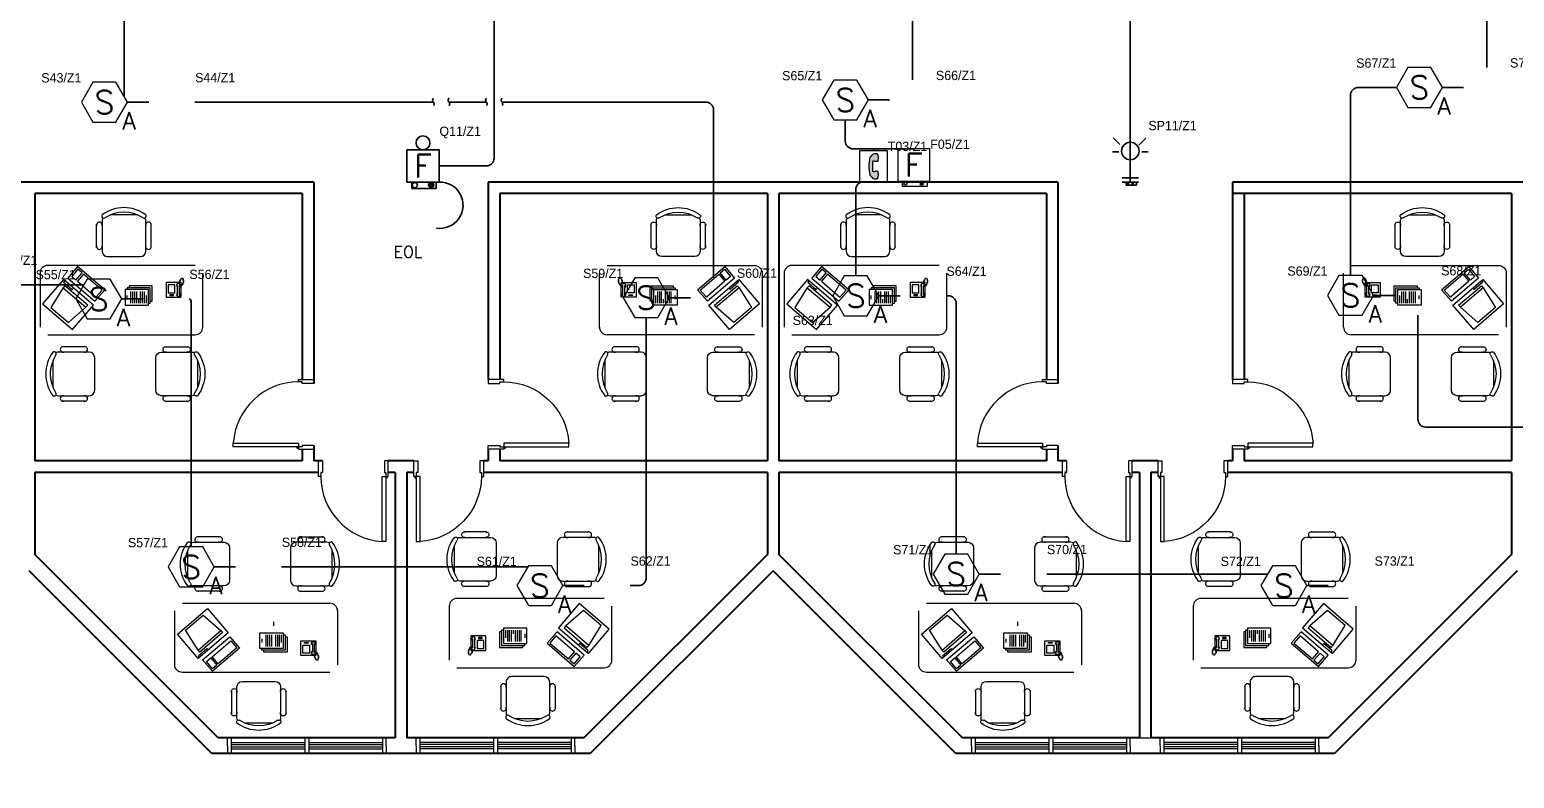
# Model space of a CAD drawing. Extents: x -59 to 582, y -1177 to 100.
# Drawn here: x 247.02 to 266.17, y -676.68 to -667.01 of the extents above; entities that cross this region are included whole.
import ezdxf
from ezdxf.enums import TextEntityAlignment as Align

# ---------------------------------------------------------------- set-up
doc = ezdxf.new("R2010")
doc.units = 0
doc.header["$LTSCALE"] = 0.15
doc.linetypes.add('HIDDEN', pattern=[0.375, 0.25, -0.125])
doc.layers.get('0').update_dxf_attribs({"color": 252})
for name, color, linetype in [('0 ARCH', 252, 'Continuous'), ('0 fire alarm', 252, 'Continuous'), ('0 sockets', 252, 'Continuous'), ('AUTOINCR', 7, 'Continuous'), ('FIRE_LOOP', 7, 'Continuous'), ('WIRING', 4, 'Continuous')]:
    doc.layers.add(name, color=color, linetype=linetype)
for name, color, linetype, lineweight in [('anal', 252, 'Continuous', 20), ('DOOR', 252, 'Continuous', 20), ('sofa', 252, 'Continuous', 9), ('T-FIRE-B', 4, 'Continuous', 0), ('T-TEXT', 2, 'Continuous', 0), ('wall', 252, 'Continuous', 30)]:
    doc.layers.add(name, color=color, linetype=linetype, lineweight=lineweight)
doc.styles.add('ROMAND', font='ROMAND.SHX')
doc.styles.add('ROMANS', font='ROMANS.shx', dxfattribs={"width": 0.8})
doc.styles.add('TEXT-NFP', font='simplex.shx')
pattern_1 = [(0, (0, 0), (0, 6.985), [5.08, -1.905]), (90, (0, 0), (-6.985, 4e-16), [5.08, -1.905])]

# ---------------------------------------------------------------- blocks, each defined once
blk = doc.blocks.new('WQ')
h = blk.add_hatch(color=6)
h.dxf.hatch_style = 1
h.paths.add_polyline_path([(-126.091, 5), (-126.091, -169.521), (126.091, -169.521), (126.091, 5)])
h.paths.add_polyline_path([(121.091, 0), (121.091, -164.521), (-121.091, -164.521), (-121.091, 0)], flags=16)
at = {"layer": '0 sockets', "color": 3, "style": 'ROMAND'}
blk.add_attdef('ACCESS_CONTROL', (-48.663, 7.622), '', height=7.973, dxfattribs=at)
blk = doc.blocks.new('CHAIR7')
for p, q in [((0, 9), (0, -9)), ((20, 12), (3, 12)), ((5.12, 15.04), (17.88, 15.04)), ((23, -7.44), (23, 7.44)), ((3, -12), (20, -12)), ((5.12, -15), (17.88, -15))]:
    blk.add_line(p, q)
for centre, radius, start, end in [((3, 9), 3, 90, 180), ((5.56, 13.54), 1.56, 73.7398, 286.2602), ((17.44, 13.54), 1.56, 253.7398, 106.2602), ((20, 9), 3, 62.41556, 90), ((22.34, 11.12), 1.1, 53.30994, 212.02741), ((4.82, 0), 19.64, 327.57575, 32.42425), ((7, 0), 20, 323.1301, 36.8699), ((3, -9), 3, 180, 270), ((5.56, -13.5), 1.56, 73.7398, 286.2602), ((17.44, -13.5), 1.56, 253.7398, 106.2602), ((20, -9), 3, 270, 297.58444), ((22.34, -11.12), 1.1, 147.97259, 306.69006)]:
    blk.add_arc(centre, radius, start, end)
blk = doc.blocks.new('RECTANG')
for p, q in [((1, 1), (0, 1)), ((0, 1), (0, 0)), ((1, 0), (1, 1)), ((0, 0), (1, 0))]:
    blk.add_line(p, q)
blk = doc.blocks.new('FNPHONE')
for p, q in [((-9.1, 0.22), (-9.7, 0.02)), ((-8.9, 0.62), (-9.5, 0.42)), ((-8.7, 1.02), (-9.3, 0.82)), ((-8.5, 1.42), (-9.1, 1.22)), ((-8.3, 1.82), (-8.9, 1.62)), ((-7.14, 0.56), (-7.5, -0.58)), ((-7.29, 6.54), (-7.29, 1.54)), ((-6.29, 6.54), (-6.29, 1.54)), ((-3.87, 4.85), (-3.87, 4.85)), ((-3.87, 3.91), (-3.87, 3.91)), ((-3.87, 2.97), (-3.87, 2.97)), ((-3.87, 2.03), (-3.87, 2.03)), ((-2.94, 4.85), (-2.94, 4.85)), ((-2.94, 3.91), (-2.94, 3.91)), ((-2.94, 2.97), (-2.94, 2.97)), ((-2.94, 2.03), (-2.94, 2.03)), ((-2, 4.85), (-2, 4.85)), ((-2, 3.91), (-2, 3.91)), ((-2, 2.97), (-2, 2.97)), ((-2, 2.03), (-2, 2.03)), ((-9.3, -0.18), (-9.9, -0.38)), ((-9.3, -0.58), (-9.9, -0.78)), ((-9.3, -0.98), (-9.9, -1.18)), ((-9.3, -1.38), (-9.9, -1.58)), ((-9.1, -1.78), (-9.7, -1.98)), ((-8.9, -2.18), (-9.5, -2.38)), ((-8.43, -2.46), (-9.03, -2.66)), ((-7.9, -1.98), (-8.5, -2.18)), ((-7.7, -1.58), (-8.3, -1.78)), ((-7.5, -1.18), (-8.1, -1.38)), ((-7.3, -0.78), (-7.9, -0.98))]:
    blk.add_line(p, q)
for centre, start, end in [((-6.79, 6.54), 298.49146, 241.50854), ((-6.79, 1.54), 118.49146, 61.50854)]:
    blk.add_arc(centre, 1.05, start, end)
for p, xscale, yscale, zscale in [((-8.21, 0), 8.20528234483245, 8.104073169521023, 8.20528234483245), ((-4.81, 1.25), 3.75, 4.375, 3.75), ((-4.03, 6.72), 2.03125, 0.46875, 2.03125)]:
    blk.add_blockref('RECTANG', p, dxfattribs=dict(xscale=xscale, yscale=yscale, zscale=zscale))
blk = doc.blocks.new('IBMAT', base_point=(61, 306))
for p, q in [((75, 307), (75, 306)), ((81, 307), (75, 307)), ((81, 306), (81, 307))]:
    blk.add_line(p, q)
at = {"xscale": 21, "yscale": 17, "zscale": 21}
blk.add_blockref('RECTANG', (61, 306), dxfattribs=at)
blk = doc.blocks.new('KEYBOARD', base_point=(60, 294))
for p, xscale, yscale, zscale in [((60, 294), 19, 8, 19), ((61, 295), 13, 5, 13), ((75, 295), 3, 5, 3)]:
    blk.add_blockref('RECTANG', p, dxfattribs=dict(xscale=xscale, yscale=yscale, zscale=zscale))
blk = doc.blocks.new('FNCOMP')
for p, q in [((-6.64, 16.23), (-8.5, 3.5)), ((6.08, 16.23), (-6.64, 16.23)), ((8, 3.5), (6.08, 16.23)), ((-8.5, 3.5), (-8.5, 2.04)), ((8, 3.5), (-8.5, 3.5)), ((-8.5, 2.04), (8, 2.04)), ((8, 2.04), (8, 3.5))]:
    blk.add_line(p, q)
at = {"xscale": 1.033846153846154, "yscale": 1.033846153846154, "zscale": 1.033846153846154}
for name, p in [('IBMAT', (-10.86, 0)), ('KEYBOARD', (-10.05, -10.5))]:
    blk.add_blockref(name, p, dxfattribs=at)
blk = doc.blocks.new('D90')
at = {"layer": 'DOOR'}
for points in [[(0.03, 0.2), (0.03, 1.04), (0.078, 1.04), (0.078, 0.2)], [(0.03, 0.2), (0, 0.2), (0, 0), (0.05, 0), (0.05, 0.15), (0.03, 0.15)], [(0.87, 0.2), (0.9, 0.2), (0.9, 0), (0.85, 0), (0.85, 0.15), (0.87, 0.15)]]:
    blk.add_lwpolyline(points, close=True, dxfattribs=at)
blk.add_circle((0.02, 0.21), 0.01, dxfattribs=at)
blk.add_arc((0.025, 0.197), 0.845, 0.2218, 86.3889, dxfattribs=at)
blk = doc.blocks.new('ARCH')
at = {"layer": 'anal'}
for p, q in [((67.958, 339.1), (70.008, 339.1)), ((67.958, 339), (67.958, 339.1)), ((68.008, 339.1), (68.008, 338.9)), ((68.958, 339.1), (68.958, 338.9)), ((69.008, 339.1), (69.008, 338.9)), ((69.958, 339.1), (69.958, 338.9)), ((70.008, 339), (70.008, 339.1)), ((70.392, 339), (70.392, 339.1)), ((72.442, 339.1), (70.392, 339.1)), ((70.442, 339.1), (70.442, 338.9)), ((71.392, 339.1), (71.392, 338.9)), ((71.442, 339.1), (71.442, 338.9)), ((72.392, 339.1), (72.392, 338.9)), ((72.442, 339), (72.442, 339.1)), ((77.558, 339.1), (79.608, 339.1)), ((77.558, 339), (77.558, 339.1)), ((77.608, 339.1), (77.608, 338.9)), ((78.558, 339.1), (78.558, 338.9)), ((78.608, 339.1), (78.608, 338.9)), ((79.558, 339.1), (79.558, 338.9)), ((79.608, 339), (79.608, 339.1)), ((79.725, 339.1), (79.875, 339.1)), ((79.992, 339), (79.992, 339.1)), ((82.042, 339.1), (79.992, 339.1)), ((80.042, 339.1), (80.042, 338.9)), ((80.992, 339.1), (80.992, 338.9)), ((81.042, 339.1), (81.042, 338.9)), ((81.992, 339.1), (81.992, 338.9)), ((82.042, 339), (82.042, 339.1)), ((67.958, 339), (67.958, 338.9)), ((67.958, 338.9), (70.008, 338.9)), ((68.008, 339.04), (68.958, 339.04)), ((68.008, 339.015), (68.958, 339.015)), ((68.008, 339), (68.008, 338.9)), ((68.008, 338.985), (68.958, 338.985)), ((68.008, 338.96), (68.958, 338.96)), ((69.008, 339.04), (69.958, 339.04)), ((69.008, 339.015), (69.958, 339.015)), ((69.008, 338.985), (69.958, 338.985)), ((69.008, 338.96), (69.958, 338.96)), ((69.958, 339), (69.958, 338.9)), ((70.008, 339), (70.008, 338.9)), ((70.392, 339), (70.392, 338.9)), ((72.442, 338.9), (70.392, 338.9)), ((71.392, 339.04), (70.442, 339.04)), ((71.392, 339.015), (70.442, 339.015)), ((70.442, 339), (70.442, 338.9)), ((71.392, 338.985), (70.442, 338.985)), ((71.392, 338.96), (70.442, 338.96)), ((72.392, 339.04), (71.442, 339.04)), ((72.392, 339.015), (71.442, 339.015)), ((72.392, 338.985), (71.442, 338.985)), ((72.392, 338.96), (71.442, 338.96)), ((72.392, 339), (72.392, 338.9)), ((72.442, 339), (72.442, 338.9)), ((77.558, 339), (77.558, 338.9)), ((77.558, 338.9), (79.608, 338.9)), ((77.608, 339.04), (78.558, 339.04)), ((77.608, 339.015), (78.558, 339.015)), ((77.608, 339), (77.608, 338.9)), ((77.608, 338.985), (78.558, 338.985)), ((77.608, 338.96), (78.558, 338.96)), ((78.608, 339.04), (79.558, 339.04)), ((78.608, 339.015), (79.558, 339.015)), ((78.608, 338.985), (79.558, 338.985)), ((78.608, 338.96), (79.558, 338.96)), ((79.558, 339), (79.558, 338.9)), ((79.608, 339), (79.608, 338.9)), ((79.992, 339), (79.992, 338.9)), ((82.042, 338.9), (79.992, 338.9)), ((80.992, 339.04), (80.042, 339.04)), ((80.992, 339.015), (80.042, 339.015)), ((80.042, 339), (80.042, 338.9)), ((80.992, 338.985), (80.042, 338.985)), ((80.992, 338.96), (80.042, 338.96)), ((81.992, 339.04), (81.042, 339.04)), ((81.992, 339.015), (81.042, 339.015)), ((81.992, 338.985), (81.042, 338.985)), ((81.992, 338.96), (81.042, 338.96)), ((81.992, 339), (81.992, 338.9)), ((82.042, 339), (82.042, 338.9))]:
    blk.add_line(p, q, dxfattribs=at)
at = {"layer": 'sofa'}
for p, q in [((67.641, 344.403), (67.641, 345.098)), ((72.759, 344.403), (72.759, 345.098)), ((77.241, 344.403), (77.241, 345.098)), ((82.359, 344.403), (82.359, 345.098)), ((65.641, 344.303), (67.541, 344.303)), ((74.759, 344.303), (72.859, 344.303)), ((74.759, 344.303), (72.859, 344.303)), ((75.241, 344.303), (77.141, 344.303)), ((84.359, 344.303), (82.459, 344.303)), ((84.359, 344.303), (82.459, 344.303)), ((67.379, 340.839), (69.279, 340.839)), ((70.82, 340.801), (70.82, 340.106)), ((72.82, 340.901), (70.92, 340.901)), ((76.979, 340.839), (78.879, 340.839)), ((80.42, 340.801), (80.42, 340.106)), ((82.42, 340.901), (80.52, 340.901)), ((69.379, 340.739), (69.379, 340.045)), ((78.979, 340.739), (78.979, 340.045))]:
    blk.add_line(p, q, dxfattribs=at)
for points in [[(67.541, 345.198), (65.641, 345.198, 0.414214), (65.541, 345.098), (65.541, 344.403)], [(72.859, 345.198), (74.759, 345.198, -0.414214), (74.859, 345.098), (74.859, 344.403)], [(77.141, 345.198), (75.241, 345.198, 0.414214), (75.141, 345.098), (75.141, 344.403)], [(82.459, 345.198), (84.359, 345.198, -0.414214), (84.459, 345.098), (84.459, 344.403)], [(70.92, 340.006), (72.82, 340.006, 0.414214), (72.92, 340.106), (72.92, 340.801)], [(80.52, 340.006), (82.42, 340.006, 0.414214), (82.52, 340.106), (82.52, 340.801)], [(69.279, 339.945), (67.379, 339.945, -0.414214), (67.279, 340.045), (67.279, 340.739)], [(78.879, 339.945), (76.979, 339.945, -0.414214), (76.879, 340.045), (76.879, 340.739)]]:
    blk.add_lwpolyline(points, format="xyb", dxfattribs=at)
for points in [[(66.639, 344.686), (66.939, 344.686), (66.939, 344.886), (66.639, 344.886), (66.639, 344.686)], [(66.939, 344.711), (66.964, 344.711), (66.964, 344.911), (66.664, 344.911), (66.664, 344.886)], [(66.664, 344.761), (66.664, 344.811)], [(66.964, 344.736), (66.989, 344.736), (66.989, 344.936), (66.689, 344.936), (66.689, 344.911)], [(66.714, 344.711), (66.714, 344.861)], [(66.739, 344.711), (66.739, 344.861)], [(66.764, 344.711), (66.764, 344.861)], [(66.789, 344.711), (66.789, 344.861)], [(66.839, 344.711), (66.839, 344.861)], [(66.864, 344.711), (66.864, 344.861)], [(66.889, 344.711), (66.889, 344.861)], [(66.914, 344.711), (66.914, 344.811)], [(73.436, 344.736), (73.411, 344.736), (73.411, 344.936), (73.711, 344.936), (73.711, 344.911)], [(73.461, 344.711), (73.436, 344.711), (73.436, 344.911), (73.736, 344.911), (73.736, 344.886)], [(73.761, 344.686), (73.461, 344.686), (73.461, 344.886), (73.761, 344.886), (73.761, 344.686)], [(73.486, 344.711), (73.486, 344.811)], [(73.511, 344.711), (73.511, 344.861)], [(73.536, 344.711), (73.536, 344.861)], [(73.561, 344.711), (73.561, 344.861)], [(73.611, 344.711), (73.611, 344.861)], [(73.636, 344.711), (73.636, 344.861)], [(73.661, 344.711), (73.661, 344.861)], [(73.686, 344.711), (73.686, 344.861)], [(73.736, 344.761), (73.736, 344.811)], [(76.239, 344.686), (76.539, 344.686), (76.539, 344.886), (76.239, 344.886), (76.239, 344.686)], [(76.539, 344.711), (76.564, 344.711), (76.564, 344.911), (76.264, 344.911), (76.264, 344.886)], [(76.264, 344.761), (76.264, 344.811)], [(76.564, 344.736), (76.589, 344.736), (76.589, 344.936), (76.289, 344.936), (76.289, 344.911)], [(76.314, 344.711), (76.314, 344.861)], [(76.339, 344.711), (76.339, 344.861)], [(76.364, 344.711), (76.364, 344.861)], [(76.389, 344.711), (76.389, 344.861)], [(76.439, 344.711), (76.439, 344.861)], [(76.464, 344.711), (76.464, 344.861)], [(76.489, 344.711), (76.489, 344.861)], [(76.514, 344.711), (76.514, 344.811)], [(83.036, 344.736), (83.011, 344.736), (83.011, 344.936), (83.311, 344.936), (83.311, 344.911)], [(83.061, 344.711), (83.036, 344.711), (83.036, 344.911), (83.336, 344.911), (83.336, 344.886)], [(83.361, 344.686), (83.061, 344.686), (83.061, 344.886), (83.361, 344.886), (83.361, 344.686)], [(83.086, 344.711), (83.086, 344.811)], [(83.111, 344.711), (83.111, 344.861)], [(83.136, 344.711), (83.136, 344.861)], [(83.161, 344.711), (83.161, 344.861)], [(83.211, 344.711), (83.211, 344.861)], [(83.236, 344.711), (83.236, 344.861)], [(83.261, 344.711), (83.261, 344.861)], [(83.286, 344.711), (83.286, 344.861)], [(83.336, 344.761), (83.336, 344.811)], [(66.814, 344.711), (66.814, 344.761)], [(73.586, 344.711), (73.586, 344.761)], [(76.414, 344.711), (76.414, 344.761)], [(83.186, 344.711), (83.186, 344.761)], [(68.553, 340.597), (68.553, 340.547)], [(78.153, 340.597), (78.153, 340.547)], [(68.378, 340.456), (68.678, 340.456), (68.678, 340.256), (68.378, 340.256), (68.378, 340.456)], [(68.678, 340.431), (68.703, 340.431), (68.703, 340.231), (68.403, 340.231), (68.403, 340.256)], [(68.703, 340.406), (68.728, 340.406), (68.728, 340.206), (68.428, 340.206), (68.428, 340.231)], [(68.453, 340.431), (68.453, 340.281)], [(68.478, 340.431), (68.478, 340.281)], [(68.503, 340.431), (68.503, 340.281)], [(68.528, 340.431), (68.528, 340.281)], [(68.578, 340.431), (68.578, 340.281)], [(68.603, 340.431), (68.603, 340.281)], [(68.628, 340.431), (68.628, 340.281)], [(68.653, 340.431), (68.653, 340.331)], [(71.496, 340.468), (71.471, 340.468), (71.471, 340.268), (71.771, 340.268), (71.771, 340.293)], [(71.521, 340.493), (71.496, 340.493), (71.496, 340.293), (71.796, 340.293), (71.796, 340.318)], [(71.821, 340.518), (71.521, 340.518), (71.521, 340.318), (71.821, 340.318), (71.821, 340.518)], [(71.546, 340.493), (71.546, 340.393)], [(71.571, 340.493), (71.571, 340.343)], [(71.596, 340.493), (71.596, 340.343)], [(71.621, 340.493), (71.621, 340.343)], [(71.646, 340.493), (71.646, 340.443)], [(71.671, 340.493), (71.671, 340.343)], [(71.696, 340.493), (71.696, 340.343)], [(71.721, 340.493), (71.721, 340.343)], [(71.746, 340.493), (71.746, 340.343)], [(71.796, 340.443), (71.796, 340.393)], [(77.978, 340.456), (78.278, 340.456), (78.278, 340.256), (77.978, 340.256), (77.978, 340.456)], [(78.278, 340.431), (78.303, 340.431), (78.303, 340.231), (78.003, 340.231), (78.003, 340.256)], [(78.303, 340.406), (78.328, 340.406), (78.328, 340.206), (78.028, 340.206), (78.028, 340.231)], [(78.053, 340.431), (78.053, 340.281)], [(78.078, 340.431), (78.078, 340.281)], [(78.103, 340.431), (78.103, 340.281)], [(78.128, 340.431), (78.128, 340.281)], [(78.178, 340.431), (78.178, 340.281)], [(78.203, 340.431), (78.203, 340.281)], [(78.228, 340.431), (78.228, 340.281)], [(78.253, 340.431), (78.253, 340.331)], [(81.096, 340.468), (81.071, 340.468), (81.071, 340.268), (81.371, 340.268), (81.371, 340.293)], [(81.121, 340.493), (81.096, 340.493), (81.096, 340.293), (81.396, 340.293), (81.396, 340.318)], [(81.421, 340.518), (81.121, 340.518), (81.121, 340.318), (81.421, 340.318), (81.421, 340.518)], [(81.146, 340.493), (81.146, 340.393)], [(81.171, 340.493), (81.171, 340.343)], [(81.196, 340.493), (81.196, 340.343)], [(81.221, 340.493), (81.221, 340.343)], [(81.246, 340.493), (81.246, 340.443)], [(81.271, 340.493), (81.271, 340.343)], [(81.296, 340.493), (81.296, 340.343)], [(81.321, 340.493), (81.321, 340.343)], [(81.346, 340.493), (81.346, 340.343)], [(81.396, 340.443), (81.396, 340.393)], [(68.403, 340.381), (68.403, 340.331)], [(78.003, 340.381), (78.003, 340.331)]]:
    blk.add_lwpolyline(points, dxfattribs=at)
for centre, start, end in [((67.541, 344.403), 270, 0), ((72.859, 344.403), 180, 270), ((72.859, 344.403), 180, 270), ((77.141, 344.403), 270, 0), ((82.459, 344.403), 180, 270), ((82.459, 344.403), 180, 270), ((69.279, 340.739), 0, 90), ((70.92, 340.801), 90, 180), ((78.879, 340.739), 0, 90), ((80.52, 340.801), 90, 180)]:
    blk.add_arc(centre, 0.1, start, end, dxfattribs=at)
at = {"layer": 'wall'}
for p, q in [((69.075, 346.275), (61.725, 346.275)), ((69.075, 346.275), (69.075, 343.676)), ((71.325, 346.275), (71.325, 343.726)), ((78.675, 346.275), (71.325, 346.275)), ((78.675, 346.275), (78.675, 343.676)), ((86.925, 346.275), (80.925, 346.275)), ((80.925, 346.275), (80.925, 343.726)), ((68.925, 346.125), (65.475, 346.125)), ((65.475, 346.125), (65.475, 342.675)), ((68.925, 346.125), (68.925, 343.726)), ((71.475, 346.125), (71.475, 343.726)), ((74.925, 346.125), (71.475, 346.125)), ((74.925, 346.125), (74.925, 342.675)), ((78.525, 346.125), (75.075, 346.125)), ((75.075, 346.125), (75.075, 342.675)), ((78.525, 346.125), (78.525, 343.726)), ((84.525, 346.125), (80.925, 346.125)), ((81.075, 346.125), (81.075, 343.726)), ((84.525, 346.125), (84.525, 342.675)), ((69.075, 342.876), (69.075, 342.675)), ((78.675, 342.876), (78.675, 342.675)), ((68.925, 342.826), (68.925, 342.675)), ((71.325, 342.826), (71.325, 342.675)), ((71.475, 342.826), (71.475, 342.675)), ((78.525, 342.826), (78.525, 342.675)), ((80.925, 342.826), (80.925, 342.675)), ((81.075, 342.826), (81.075, 342.675)), ((68.925, 342.675), (65.475, 342.675)), ((69.134, 342.525), (65.475, 342.525)), ((65.475, 342.525), (65.475, 341.466)), ((69.184, 342.675), (69.075, 342.675)), ((70.366, 342.675), (70.034, 342.675)), ((70.125, 342.525), (70.034, 342.525)), ((70.125, 342.525), (70.125, 339.1)), ((70.366, 342.525), (70.275, 342.525)), ((70.275, 342.525), (70.275, 339.1)), ((71.325, 342.675), (71.266, 342.675)), ((74.925, 342.525), (71.266, 342.525)), ((74.925, 342.675), (71.475, 342.675)), ((74.925, 342.525), (74.925, 341.466)), ((78.525, 342.675), (75.075, 342.675)), ((75.075, 342.525), (75.075, 341.466)), ((78.734, 342.525), (75.075, 342.525)), ((78.784, 342.675), (78.675, 342.675)), ((78.784, 342.525), (78.764, 342.525)), ((79.966, 342.675), (79.634, 342.675)), ((79.725, 342.525), (79.634, 342.525)), ((79.725, 342.525), (79.725, 339.1)), ((79.875, 342.525), (79.875, 339.1)), ((79.966, 342.525), (79.875, 342.525)), ((80.925, 342.675), (80.866, 342.675)), ((84.525, 342.525), (80.866, 342.525)), ((84.525, 342.675), (81.075, 342.675)), ((84.525, 342.525), (84.525, 341.466)), ((67.841, 339.1), (65.475, 341.466)), ((74.925, 341.466), (72.559, 339.1)), ((77.441, 339.1), (75.075, 341.466)), ((84.525, 341.466), (82.159, 339.1)), ((67.759, 338.9), (65.4, 341.259)), ((75, 341.259), (72.641, 338.9)), ((77.359, 338.9), (75, 341.259)), ((84.6, 341.259), (82.241, 338.9)), ((70.125, 339.1), (67.841, 339.1)), ((72.559, 339.1), (70.275, 339.1)), ((79.725, 339.1), (77.441, 339.1)), ((79.725, 339.1), (77.441, 339.1)), ((82.159, 339.1), (79.875, 339.1)), ((82.159, 339.1), (79.875, 339.1)), ((72.641, 338.9), (67.759, 338.9)), ((82.241, 338.9), (77.359, 338.9)), ((82.241, 338.9), (77.359, 338.9))]:
    blk.add_line(p, q, dxfattribs=at)
at = {"layer": 'DOOR'}
for p, rotation in [((69.075, 342.826), 90), ((78.675, 342.826), 90), ((70.034, 342.675), 180), ((79.634, 342.675), 180)]:
    blk.add_blockref('D90', p, dxfattribs=dict(at, rotation=rotation))
at = {"layer": 'DOOR', "xscale": -1}
for p, rotation in [((71.325, 342.826), 270), ((80.925, 342.826), 270), ((70.366, 342.675), 180), ((79.966, 342.675), 180)]:
    blk.add_blockref('D90', p, dxfattribs=dict(at, rotation=rotation))
at = {"layer": 'sofa'}
for name, p, xscale, yscale, zscale, rotation in [('CHAIR7', (66.624, 345.312), 0.0234375, 0.0234375, 0.0234375, 90), ('CHAIR7', (73.776, 345.312), -0.0234375, 0.0234375, 0.0234375, 270), ('CHAIR7', (76.224, 345.312), 0.0234375, 0.0234375, 0.0234375, 90), ('CHAIR7', (83.376, 345.312), -0.0234375, 0.0234375, 0.0234375, 270), ('FNCOMP', (66.036, 344.85), 0.02343749999997079, 0.02343749999997079, 0.02343749999997079, 139.3987053547845), ('FNCOMP', (74.364, 344.85), -0.02343749999997079, 0.0234375, 0.0234375, 220.6012946452155), ('FNCOMP', (75.636, 344.85), 0.02343749999997079, 0.02343749999997079, 0.02343749999997079, 139.3987053547845), ('FNCOMP', (83.964, 344.85), -0.02343749999997079, 0.0234375, 0.0234375, 220.6012946452155), ('FNPHONE', (67.168, 344.977), 0.0234375, 0.0234375, 0.0234375, 180), ('FNPHONE', (73.232, 344.977), -0.0234375, 0.0234375, 0.0234375, 180), ('FNPHONE', (76.768, 344.977), 0.0234375, 0.0234375, 0.0234375, 180), ('FNPHONE', (82.832, 344.977), -0.0234375, 0.0234375, 0.0234375, 180), ('CHAIR7', (66.247, 343.798), 0.0234375, 0.0234375, 0.0234375, 180), ('CHAIR7', (67.034, 343.798), -0.0234375, 0.0234375, 0.0234375, 180), ('CHAIR7', (73.366, 343.798), 0.0234375, 0.0234375, 0.0234375, 180), ('CHAIR7', (74.153, 343.798), -0.0234375, 0.0234375, 0.0234375, 180), ('CHAIR7', (75.847, 343.798), 0.0234375, 0.0234375, 0.0234375, 180), ('CHAIR7', (76.634, 343.798), -0.0234375, 0.0234375, 0.0234375, 180), ('CHAIR7', (82.966, 343.798), 0.0234375, 0.0234375, 0.0234375, 180), ('CHAIR7', (83.753, 343.798), -0.0234375, 0.0234375, 0.0234375, 180), ('FNCOMP', (67.775, 340.293), -0.02343749999997079, 0.0234375, 0.0234375, 40.60129464521547), ('FNCOMP', (72.424, 340.355), 0.02343749999997079, 0.02343749999997079, 0.02343749999997079, 319.3987053547845), ('FNCOMP', (77.375, 340.293), -0.02343749999997079, 0.0234375, 0.0234375, 40.60129464521547), ('FNCOMP', (82.024, 340.355), 0.02343749999997079, 0.02343749999997079, 0.02343749999997079, 319.3987053547845), ('CHAIR7', (68.363, 339.83), -0.0234375, 0.0234375, 0.0234375, 90), ('CHAIR7', (71.836, 339.892), 0.0234375, 0.0234375, 0.0234375, 270), ('CHAIR7', (77.963, 339.83), -0.0234375, 0.0234375, 0.0234375, 90), ('CHAIR7', (81.436, 339.892), 0.0234375, 0.0234375, 0.0234375, 270)]:
    blk.add_blockref(name, p, dxfattribs=dict(at, xscale=xscale, yscale=yscale, zscale=zscale, rotation=rotation))
at = {"layer": 'sofa', "yscale": 0.0234375, "zscale": 0.0234375}
for name, p, xscale in [('CHAIR7', (71.426, 341.406), -0.0234375), ('CHAIR7', (72.213, 341.406), 0.0234375), ('CHAIR7', (81.026, 341.406), -0.0234375), ('CHAIR7', (81.813, 341.406), 0.0234375), ('CHAIR7', (67.986, 341.344), -0.0234375), ('CHAIR7', (68.773, 341.344), 0.0234375), ('CHAIR7', (77.586, 341.344), -0.0234375), ('CHAIR7', (78.373, 341.344), 0.0234375), ('FNPHONE', (71.292, 340.227), 0.0234375), ('FNPHONE', (80.892, 340.227), 0.0234375), ('FNPHONE', (68.907, 340.165), -0.0234375), ('FNPHONE', (78.507, 340.165), -0.0234375)]:
    blk.add_blockref(name, p, dxfattribs=dict(at, xscale=xscale))
blk = doc.blocks.new('dressable smoke detectore above false ceiling')
blk.add_lwpolyline([(200, 0), (100, 173), (-100, 173), (-200, 0), (-100, -173), (100, -173)], close=True)
at = {"layer": 'T-TEXT', "style": 'ROMANS'}
blk.add_attdef('S', text='', height=200, dxfattribs=at).set_placement((0, 0, 0), align=Align.MIDDLE)
blk.add_attdef('A', text='', height=150, dxfattribs=at).set_placement((215, -161), align=Align.MIDDLE_CENTER)
blk = doc.blocks.new('*U261')
h = blk.add_hatch()
h.set_pattern_fill('ANGLE', color=3)
h.set_pattern_definition(pattern_1)
h.paths.add_polyline_path([(56, -302, 1), (81, -302, 1)])
blk.add_lwpolyline([(-140, -280), (140, -280), (140, 0), (-140, 0)], close=True)
at = {"color": 3}
blk.add_lwpolyline([(-99, -280), (116, -280), (116, -326), (-99, -326)], close=True, dxfattribs=at)
for centre in [(-73, -302), (68, -302)]:
    blk.add_circle(centre, 12.3, dxfattribs=at)
at = {"layer": 'T-TEXT', "style": 'TEXT-NFP'}
blk.add_attdef('F', text='', height=200, dxfattribs=at).set_placement((0, -140, 0), align=Align.MIDDLE)
blk = doc.blocks.new('*U250')
h = blk.add_hatch(color=256)
h.dxf.hatch_style = 1
edge = h.paths.add_edge_path()
edge.add_arc((33, 257), 14.1, 13.6021, 92.3161)
edge.add_line((32, 271), (11, 271))
edge.add_arc((13, 231), 40.2, 92.7442, 154.2215)
edge.add_arc((-28, 250), 4.89, 309.2722, 334.2215, ccw=False)
edge.add_arc((-64, 281), 52.1, 306.6096, 318.7251, ccw=False)
edge.add_arc((-30, 235), 4.89, 115.3605, 167.8134)
edge.add_arc((352, 152), 396, 167.8076, 180.2975)
edge.add_arc((348, 148), 392, 179.7012, 192.2669)
edge.add_arc((-30, 66), 4.89, 193.2566, 244.6491)
edge.add_arc((-67, 18), 54.9, 39.8251, 51.6228, ccw=False)
edge.add_arc((-28, 50), 4.89, 25.7785, 50.7278, ccw=False)
edge.add_arc((13, 69), 40.2, 205.7785, 267.2558)
edge.add_line((11, 29), (32, 29))
edge.add_arc((33, 43), 14.1, 267.6839, 346.3979)
edge.add_arc((-161, 67), 209, 352.6045, 365.9008)
edge.add_arc((13, 87), 34.4, 1.9401, 17.7739)
edge.add_arc((41, 96), 4.89, 18.4909, 87.0716)
edge.add_arc((30, 28), 74.3, 81.4234, 109.9904)
edge.add_arc((2, 102), 4.89, 250.3513, 295.2423, ccw=False)
edge.add_arc((1, 106), 8.65, 174.514, 266.9586, ccw=False)
edge.add_arc((-1022, 147), 1015, 357.7161, 360.1614)
edge.add_arc((-1022, 153), 1015, 359.8386, 362.2839)
edge.add_arc((3, 194), 10.1, 100.6325, 185.9952, ccw=False)
edge.add_arc((2, 200), 4.89, 64.7577, 109.6487, ccw=False)
edge.add_arc((33, 273), 75, 247.791, 276.6818)
edge.add_arc((41, 204), 4.89, 279.9761, 341.5091)
edge.add_arc((13, 213), 34.4, 342.2261, 358.0599)
edge.add_arc((-161, 233), 209, 354.0992, 367.3955)
for p, q in [((137, 300), (-137, 300)), ((-137, 300), (-137, 0)), ((137, 0), (137, 300)), ((-137, 0), (137, 0))]:
    blk.add_line(p, q)
blk.add_lwpolyline([(46, 260, 0.357628), (32, 271), (11, 271, 0.27487), (-23, 248, -0.109294), (-24, 247, -0.052913), (-33, 239, 0.232951), (-35, 236, 0.054551), (-44, 150, 0.054883), (-35, 65, 0.228078), (-33, 61, -0.051523), (-24, 53, -0.109294), (-23, 52, 0.27487), (11, 29), (32, 29, 0.357628), (46, 40, 0.058081), (47, 88, 0.069198), (45, 98, 0.308503), (41, 101, 0.125296), (4, 97, -0.198418), (1, 97, -0.426767), (-7, 107, 0.01067), (-7, 150, 0.01067), (-7, 193, -0.390702), (1, 204, -0.198418), (4, 204, 0.126732), (42, 199, 0.275132), (45, 202, 0.069198), (47, 212, 0.058081)], format="xyb", close=True)
blk = doc.blocks.new('*U213')
at = {"linetype": 'ByBlock'}
h = blk.add_hatch(dxfattribs=at)
h.set_pattern_fill('ANGLE', color=2)
h.set_pattern_definition([(0, (2e-14, -140), (0, 6.985), [5.08, -1.905]), (90, (2e-14, -140), (-6.985, 4e-16), [5.08, -1.905])])
h.paths.add_polyline_path([(49, -167, 1), (94, -167, 1)])
at = {"color": 2}
blk.add_lwpolyline([(-140, -140), (140, -140), (140, 140), (-140, 140)], close=True, dxfattribs=at)
at = {"color": 6, "linetype": 'ByBlock'}
blk.add_lwpolyline([(-98, -140), (113, -140), (113, -195), (-98, -195)], close=True, dxfattribs=at)
at = {"color": 2}
blk.add_circle((0, 200), 60, dxfattribs=at)
at = {"color": 6, "linetype": 'ByBlock'}
for centre in [(-71, -167), (71, -167)]:
    blk.add_circle(centre, 22.5, dxfattribs=at)
at = {"layer": 'T-TEXT', "color": 2, "style": 'TEXT-NFP'}
blk.add_attdef('F', text='', height=200, dxfattribs=at).set_placement((0, 0, 0), align=Align.MIDDLE)
blk = doc.blocks.new('*U218')
at = {"linetype": 'ByBlock'}
h = blk.add_hatch(dxfattribs=at)
h.set_pattern_fill('ANGLE', color=2)
h.set_pattern_definition(pattern_1)
h.paths.add_polyline_path([(27, -14, 1), (15, -14, 1)])
at = {"color": 1}
for p, q in [((-1, 374), (-1, 450)), ((-99, 262), (-155, 262)), ((-90, 325), (-148, 383)), ((135, 380), (75, 321)), ((99, 262), (155, 262)), ((0, 193), (0, 35)), ((71, 35), (-71, 35)), ((71, 0), (-71, 0))]:
    blk.add_line(p, q, dxfattribs=at)
at = {"color": 6, "linetype": 'ByBlock'}
blk.add_lwpolyline([(-37, 0), (54, 0), (54, -26), (-37, -26)], close=True, dxfattribs=at)
at = {"color": 1}
blk.add_circle((0, 269), 75.9, dxfattribs=at)
at = {"color": 6, "linetype": 'ByBlock'}
for centre in [(-21, -14), (21, -14)]:
    blk.add_circle(centre, 6, dxfattribs=at)
blk = doc.blocks.new('endtick', base_point=(-3267.27, -69559.4))
at = {"layer": 'WIRING', "color": 2, "linetype": 'HIDDEN'}
blk.add_spline([(-3267.27, -69509.4), (-3276.985, -69534.4), (-3267.27, -69559.4), (-3256.425, -69584.4), (-3267.27, -69609.4)], degree=3, dxfattribs=at)

msp = doc.modelspace()

# ---------------------------------------------------------------- linework, layer by layer
at = {"layer": '0 fire alarm', "color": 3}
msp.add_arc((252.31, -669.278), 0.299, 261.2013, 91.8825, dxfattribs=at)
at = {"layer": '0 sockets', "color": 4}
msp.add_lwpolyline([(261.218, -668.979), (261.218, -663.24)], dxfattribs=at)
msp.add_lwpolyline([(253.01, -665.265), (253.01, -668.671, -0.414214), (252.91, -668.771), (252.301, -668.771)], format="xyb", dxfattribs=at)
at = {"layer": 'FIRE_LOOP', "color": 3}
for p, q in [((258.409, -667.662), (258.409, -663.083)), ((265.816, -664.986), (265.816, -667.5)), ((248.236, -665.477), (248.236, -667.873)), ((257.838, -667.92), (258.112, -667.92)), ((264.059, -667.858), (264.059, -670.184)), ((264.65, -667.758), (264.159, -667.758)), ((265.519, -667.758), (265.245, -667.758)), ((248.28, -667.948), (248.553, -667.948)), ((249.148, -667.948), (252.226, -667.948)), ((252.426, -667.948), (252.91, -667.948)), ((253.11, -667.948), (255.741, -667.948)), ((255.841, -668.048), (255.841, -670.214)), ((257.541, -668.451), (257.541, -668.177)), ((258.425, -668.551), (257.641, -668.551)), ((257.904, -668.577), (257.904, -668.577)), ((257.93, -668.551), (258.425, -668.551)), ((257.676, -670.189), (257.676, -669.075)), ((257.776, -668.975), (257.904, -668.975)), ((257.904, -668.975), (257.904, -668.975)), ((247.717, -670.306), (246.596, -670.306)), ((248.206, -670.488), (248.48, -670.488)), ((249.075, -670.488), (249.075, -670.488)), ((249.101, -673.689), (249.101, -670.514)), ((255.27, -670.472), (255.544, -670.472)), ((257.974, -670.447), (258.247, -670.447)), ((258.872, -670.447), (258.842, -670.447)), ((258.972, -673.782), (258.972, -670.547)), ((264.357, -670.442), (264.63, -670.442)), ((254.972, -670.729), (254.972, -674.088)), ((264.928, -670.699), (264.928, -672.041)), ((265.028, -672.141), (270.357, -672.141)), ((249.672, -673.946), (249.398, -673.946)), ((253.442, -673.946), (250.267, -673.946)), ((259.27, -674.039), (259.544, -674.039)), ((262.989, -674.039), (260.139, -674.039)), ((254.171, -674.188), (253.897, -674.188)), ((254.872, -674.188), (254.766, -674.188)), ((263.497, -674.188), (263.771, -674.188))]:
    msp.add_line(p, q, dxfattribs=at)
for centre, radius, start, end in [((264.159, -667.858), 0.1, 90, 180), ((255.741, -668.048), 0.1, 0, 90), ((257.641, -668.451), 0.1, 180, 270), ((257.93, -668.577), 0.0263, 90, 180), ((257.776, -669.075), 0.1, 90, 180), ((249.075, -670.514), 0.0258, 0, 90), ((258.872, -670.547), 0.1, 360, 90), ((265.028, -672.041), 0.1, 180, 270), ((254.872, -674.088), 0.1, 270, 360)]:
    msp.add_arc(centre, radius, start, end, dxfattribs=at)

# ---------------------------------------------------------------- block references
at = {"layer": '0 ARCH', "color": 3}
msp.add_blockref('ARCH', (181.61, -1015.254), dxfattribs=at)
at = {"layer": '0 fire alarm', "color": 3}
for name, p, xscale, yscale, zscale in [('endtick', (252.226, -667.948), 0.001, 0.001, 0.001), ('endtick', (252.426, -667.948), 0.001, 0.001, 0.001), ('endtick', (252.91, -667.948), 0.001, 0.001, 0.001), ('endtick', (253.11, -667.948), 0.001, 0.001, 0.001), ('*U218', (261.218, -668.979), 0.001488, 0.001488, 0.001488)]:
    msp.add_blockref(name, p, dxfattribs=dict(at, xscale=xscale, yscale=yscale, zscale=zscale))
at = {"layer": '0 fire alarm', "color": 3, "xscale": 0.001488, "yscale": 0.001488, "zscale": 0.001488}
msp.add_blockref('*U213', (252.092, -668.771), dxfattribs=at).add_auto_attribs({'F': 'F'})
at = {"layer": '0 sockets', "color": 3}
msp.add_blockref('WQ', (244.611, -582.756), dxfattribs=at)
at = {"layer": 'T-FIRE-B', "color": 2, "xscale": 0.001487761816891826, "yscale": 0.001487761816891826, "zscale": 0.001487761816891826}
for p in [(264.948, -667.758), (247.982, -667.948), (257.541, -667.92), (254.972, -670.472), (257.676, -670.447), (264.059, -670.442), (247.909, -670.488), (249.101, -673.946), (258.972, -674.039), (253.6, -674.188), (263.2, -674.188)]:
    msp.add_blockref('dressable smoke detectore above false ceiling', p, dxfattribs=at).add_auto_attribs({'S': 'S', 'A': 'A'})
at = {"layer": 'T-FIRE-B', "color": 3, "xscale": 0.001326103487042799, "yscale": 0.001326103487042799, "zscale": 0.001326103487042799}
msp.add_blockref('*U250', (257.904, -668.975), dxfattribs=at)
at = {"layer": 'T-FIRE-B', "xscale": 0.001487761816891826, "yscale": 0.001487761816891826, "zscale": 0.001487761816891826}
msp.add_blockref('*U261', (258.425, -668.551), dxfattribs=at).add_auto_attribs({'F': 'F'})

# ---------------------------------------------------------------- texts
at = {"layer": '0 fire alarm', "color": 3, "insert": (251.712, -669.805), "char_height": 0.15, "attachment_point": 1, "style": 'ROMAND'}
msp.add_mtext_dynamic_manual_height_columns('EOL', width=1.22495, gutter_width=0.75, heights=[0], dxfattribs=at)
at = {"layer": 'AUTOINCR', "color": 2}
for s, p in [('S65/Z1', (257.243, -667.702)), ('S67/Z1', (264.65, -667.54)), ('S43/Z1', (247.685, -667.73)), ('S55/Z1', (247.611, -670.27)), ('S59/Z1', (254.675, -670.254)), ('S69/Z1', (263.762, -670.224)), ('S57/Z1', (248.803, -673.729)), ('S71/Z1', (258.675, -673.821)), ('S61/Z1', (253.302, -673.971)), ('S72/Z1', (262.902, -673.971))]:
    msp.add_text(s, height=0.12, dxfattribs=at).set_placement(p, align=Align.BOTTOM_RIGHT)
for s, p in [('S66/Z1', (258.71, -667.699)), ('S74/Z1', (266.117, -667.537)), ('S44/Z1', (249.152, -667.727)), ('S42/Z1', (246.599, -670.084)), ('S56/Z1', (249.078, -670.267)), ('S60/Z1', (256.142, -670.251)), ('S64/Z1', (258.846, -670.226)), ('S68/Z1', (265.229, -670.22)), ('S58/Z1', (250.271, -673.725)), ('S70/Z1', (260.142, -673.818)), ('S62/Z1', (254.77, -673.967)), ('S73/Z1', (264.37, -673.967))]:
    msp.add_text(s, height=0.12, dxfattribs=at).set_placement(p, align=Align.BOTTOM_LEFT)
at = {"layer": 'AUTOINCR', "color": 1}
for s, p in [('Q11/Z1', (252.304, -668.42)), ('SP11/Z1', (261.451, -668.346)), ('F05/Z1', (258.637, -668.587))]:
    msp.add_text(s, height=0.12, dxfattribs=at).set_placement(p, align=Align.BOTTOM_LEFT)
at = {"layer": 'AUTOINCR', "color": 3}
msp.add_text('T03/Z1', height=0.12, dxfattribs=at).set_placement((258.089, -668.614), align=Align.BOTTOM_LEFT)
at = {"layer": 'AUTOINCR', "color": 2}
msp.add_text('S63/Z1', height=0.12, dxfattribs=at).set_placement((257.379, -670.705), align=Align.TOP_RIGHT)

doc.saveas('drawing.dxf')
